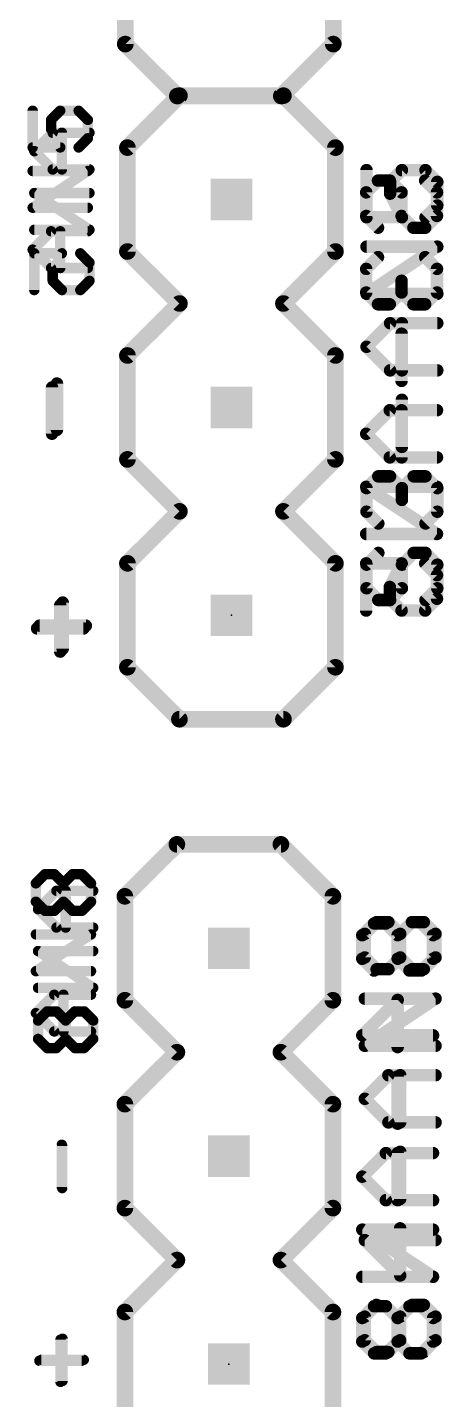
# Model space of a CAD drawing. Extents: x 0 to 100, y 1 to 103.
# Drawn here: x 94.55 to 99.63, y 50.83 to 67.59 of the extents above; entities that cross this region are included whole.
import ezdxf

# ---------------------------------------------------------------- set-up
doc = ezdxf.new("R2010")
doc.units = 0
for name, color, linetype in [('22', 253, 'CONTINUOUS'), ('24', 7, 'CONTINUOUS'), ('26', 253, 'CONTINUOUS'), ('27', 253, 'CONTINUOUS'), ('28', 253, 'CONTINUOUS'), ('52', 253, 'CONTINUOUS')]:
    doc.layers.add(name, color=color, linetype=linetype)

# ---------------------------------------------------------------- blocks, each defined once
blk = doc.blocks.new('RECT')
blk.add_solid([(-0.5, -0.5), (0.5, -0.5), (-0.5, 0.5), (0.5, 0.5)])

msp = doc.modelspace()

# ---------------------------------------------------------------- linework, layer by layer
at = {"layer": '22', "const_width": 0.2032}
for points in [[(95.746, 68.661), (95.746, 67.391)], [(98.286, 67.391), (98.286, 68.661)], [(96.381, 66.756), (95.746, 67.391)], [(98.286, 67.391), (97.651, 66.756)], [(96.407, 66.761), (95.772, 66.126)], [(97.651, 66.756), (96.381, 66.756)], [(97.677, 66.761), (96.407, 66.761)], [(98.312, 66.126), (97.677, 66.761)], [(95.772, 66.126), (95.772, 64.856)], [(98.312, 64.856), (98.312, 66.126)], [(95.772, 64.856), (96.407, 64.221)], [(97.677, 64.221), (98.312, 64.856)], [(96.407, 64.221), (95.772, 63.586)], [(98.312, 63.586), (97.677, 64.221)], [(95.772, 63.586), (95.772, 62.316)], [(98.312, 62.316), (98.312, 63.586)], [(95.772, 62.316), (96.407, 61.681)], [(97.677, 61.681), (98.312, 62.316)], [(96.407, 61.681), (95.772, 61.046)], [(98.312, 61.046), (97.677, 61.681)], [(95.772, 61.046), (95.772, 59.776)], [(98.312, 59.776), (98.312, 61.046)], [(96.407, 59.141), (95.772, 59.776)], [(98.312, 59.776), (97.677, 59.141)], [(97.677, 59.141), (96.407, 59.141)], [(96.376, 57.612), (95.741, 56.977)], [(97.646, 57.612), (96.376, 57.612)], [(98.281, 56.977), (97.646, 57.612)], [(95.741, 56.977), (95.741, 55.707)], [(98.281, 55.707), (98.281, 56.977)], [(95.741, 55.707), (96.376, 55.072)], [(97.646, 55.072), (98.281, 55.707)], [(96.376, 55.072), (95.741, 54.437)], [(98.281, 54.437), (97.646, 55.072)], [(95.741, 54.437), (95.741, 53.167)], [(98.281, 53.167), (98.281, 54.437)], [(95.741, 53.167), (96.376, 52.532)], [(97.646, 52.532), (98.281, 53.167)], [(96.376, 52.532), (95.741, 51.897)], [(98.281, 51.897), (97.646, 52.532)], [(95.741, 51.897), (95.741, 50.627)], [(98.281, 50.627), (98.281, 51.897)]]:
    msp.add_lwpolyline(points, dxfattribs=at)
at = {"layer": '22', "const_width": 0.1016}
for points in [[(95.7819, 67.4269, 1), (95.7101, 67.3551)], [(95.6952, 67.391, 1), (95.7968, 67.391)], [(98.2352, 67.391, 1), (98.3368, 67.391)], [(98.3219, 67.3551, 1), (98.2501, 67.4269)], [(96.381, 66.8068, 1), (96.381, 66.7052)], [(96.3451, 66.7201, 1), (96.4169, 66.7919)], [(96.407, 66.8118, 1), (96.407, 66.7102)], [(96.4429, 66.7251, 1), (96.3711, 66.7969)], [(97.6151, 66.7919, 1), (97.6869, 66.7201)], [(97.7129, 66.7969, 1), (97.6411, 66.7251)], [(97.651, 66.7052, 1), (97.651, 66.8068)], [(97.677, 66.7102, 1), (97.677, 66.8118)], [(95.8228, 66.126, 1), (95.7212, 66.126)], [(95.7361, 66.1619, 1), (95.8079, 66.0901)], [(98.3628, 66.126, 1), (98.2612, 66.126)], [(98.2761, 66.0901, 1), (98.3479, 66.1619)], [(95.8079, 64.8919, 1), (95.7361, 64.8201)], [(95.7212, 64.856, 1), (95.8228, 64.856)], [(98.2612, 64.856, 1), (98.3628, 64.856)], [(98.3479, 64.8201, 1), (98.2761, 64.8919)], [(96.4429, 64.1851, 1), (96.3711, 64.2569)], [(96.3711, 64.1851, 1), (96.4429, 64.2569)], [(97.7129, 64.2569, 1), (97.6411, 64.1851)], [(97.6411, 64.2569, 1), (97.7129, 64.1851)], [(95.8228, 63.586, 1), (95.7212, 63.586)], [(95.7361, 63.6219, 1), (95.8079, 63.5501)], [(98.3628, 63.586, 1), (98.2612, 63.586)], [(98.2761, 63.5501, 1), (98.3479, 63.6219)], [(95.8079, 62.3519, 1), (95.7361, 62.2801)], [(98.3479, 62.2801, 1), (98.2761, 62.3519)], [(95.7212, 62.316, 1), (95.8228, 62.316)], [(98.2612, 62.316, 1), (98.3628, 62.316)], [(96.4429, 61.6451, 1), (96.3711, 61.7169)], [(96.3711, 61.6451, 1), (96.4429, 61.7169)], [(97.7129, 61.7169, 1), (97.6411, 61.6451)], [(97.6411, 61.7169, 1), (97.7129, 61.6451)], [(95.8228, 61.046, 1), (95.7212, 61.046)], [(95.7361, 61.0819, 1), (95.8079, 61.0101)], [(98.3628, 61.046, 1), (98.2612, 61.046)], [(98.2761, 61.0101, 1), (98.3479, 61.0819)], [(95.8079, 59.8119, 1), (95.7361, 59.7401)], [(98.3479, 59.7401, 1), (98.2761, 59.8119)], [(95.7212, 59.776, 1), (95.8228, 59.776)], [(98.2612, 59.776, 1), (98.3628, 59.776)], [(96.407, 59.1918, 1), (96.407, 59.0902)], [(96.3711, 59.1051, 1), (96.4429, 59.1769)], [(97.6411, 59.1769, 1), (97.7129, 59.1051)], [(97.677, 59.0902, 1), (97.677, 59.1918)], [(96.376, 57.6628, 1), (96.376, 57.5612)], [(96.4119, 57.5761, 1), (96.3401, 57.6479)], [(97.6819, 57.6479, 1), (97.6101, 57.5761)], [(97.646, 57.5612, 1), (97.646, 57.6628)], [(95.7918, 56.977, 1), (95.6902, 56.977)], [(95.7051, 57.0129, 1), (95.7769, 56.9411)], [(98.3318, 56.977, 1), (98.2302, 56.977)], [(98.2451, 56.9411, 1), (98.3169, 57.0129)], [(95.7769, 55.7429, 1), (95.7051, 55.6711)], [(95.6902, 55.707, 1), (95.7918, 55.707)], [(98.2302, 55.707, 1), (98.3318, 55.707)], [(98.3169, 55.6711, 1), (98.2451, 55.7429)], [(96.4119, 55.0361, 1), (96.3401, 55.1079)], [(97.6819, 55.1079, 1), (97.6101, 55.0361)], [(96.3401, 55.0361, 1), (96.4119, 55.1079)], [(97.6101, 55.1079, 1), (97.6819, 55.0361)], [(95.7918, 54.437, 1), (95.6902, 54.437)], [(95.7051, 54.4729, 1), (95.7769, 54.4011)], [(98.3318, 54.437, 1), (98.2302, 54.437)], [(98.2451, 54.4011, 1), (98.3169, 54.4729)], [(95.7769, 53.2029, 1), (95.7051, 53.1311)], [(95.6902, 53.167, 1), (95.7918, 53.167)], [(98.2302, 53.167, 1), (98.3318, 53.167)], [(98.3169, 53.1311, 1), (98.2451, 53.2029)], [(96.4119, 52.4961, 1), (96.3401, 52.5679)], [(96.3401, 52.4961, 1), (96.4119, 52.5679)], [(97.6819, 52.5679, 1), (97.6101, 52.4961)], [(97.6101, 52.5679, 1), (97.6819, 52.4961)], [(95.7918, 51.897, 1), (95.6902, 51.897)], [(95.7051, 51.9329, 1), (95.7769, 51.8611)], [(98.3318, 51.897, 1), (98.2302, 51.897)], [(98.2451, 51.8611, 1), (98.3169, 51.9329)]]:
    msp.add_lwpolyline(points, format="xyb", dxfattribs=at)
at = {"layer": '24'}
for p in [(97.042, 60.411), (97.011, 51.262)]:
    msp.add_point(p, dxfattribs=at)
at = {"layer": '26', "const_width": 0.1524}
for points in [[(98.6877, 65.5789), (98.8317, 65.723)], [(98.8317, 65.723), (98.9758, 65.723)], [(98.9758, 65.723), (99.1198, 65.5789)], [(99.552, 65.5789), (99.4079, 65.723)], [(98.6877, 65.2908), (98.6877, 65.5789)], [(99.1198, 65.5789), (99.1198, 65.2908)], [(99.552, 65.2908), (99.552, 65.5789)], [(98.8317, 65.1468), (98.6877, 65.2908)], [(99.1198, 65.2908), (99.2639, 65.1468)], [(99.2639, 65.1468), (99.4079, 65.1468)], [(99.4079, 65.1468), (99.552, 65.2908)], [(98.8317, 64.7875), (98.6877, 64.6434)], [(98.6877, 64.6434), (98.6877, 64.3553)], [(99.552, 64.6434), (99.4079, 64.7875)], [(99.552, 64.3553), (99.552, 64.6434)], [(99.1198, 64.3553), (99.1198, 64.4994)], [(98.6877, 64.3553), (98.8317, 64.2113)], [(98.9758, 64.2113), (99.1198, 64.3553)], [(99.1198, 64.3553), (99.2639, 64.2113)], [(99.4079, 64.2113), (99.552, 64.3553)], [(98.8317, 64.2113), (98.9758, 64.2113)], [(99.2639, 64.2113), (99.4079, 64.2113)], [(99.1198, 63.852), (99.1198, 63.2757)], [(98.9758, 62.9164), (98.6877, 62.6283)], [(99.552, 62.9164), (98.9758, 62.9164)], [(99.1198, 62.9164), (99.1198, 62.3402)], [(98.6877, 62.6283), (98.9758, 62.3402)], [(98.9758, 62.3402), (99.552, 62.3402)], [(99.552, 61.9809), (98.6877, 61.9809)], [(98.6877, 61.9809), (99.552, 61.4047)], [(99.552, 61.4047), (98.6877, 61.4047)], [(98.6877, 60.4692), (98.6877, 61.0454)], [(98.6877, 61.0454), (99.1198, 61.0454)], [(99.1198, 61.0454), (98.9758, 60.7573)], [(99.552, 60.9014), (99.4079, 61.0454)], [(99.552, 60.6132), (99.552, 60.9014)], [(98.9758, 60.7573), (98.9758, 60.6132)], [(98.9758, 60.6132), (99.1198, 60.4692)], [(99.1198, 60.4692), (99.4079, 60.4692)], [(99.4079, 60.4692), (99.552, 60.6132)], [(98.6397, 56.5019), (98.7837, 56.646)], [(98.7837, 56.646), (98.9278, 56.646)], [(98.9278, 56.646), (99.0718, 56.5019)], [(99.504, 56.5019), (99.3599, 56.646)], [(98.6397, 56.2138), (98.6397, 56.5019)], [(99.0718, 56.5019), (99.0718, 56.2138)], [(99.504, 56.2138), (99.504, 56.5019)], [(98.7837, 56.0698), (98.6397, 56.2138)], [(99.0718, 56.2138), (99.2159, 56.0698)], [(99.3599, 56.0698), (99.504, 56.2138)], [(99.2159, 56.0698), (99.3599, 56.0698)], [(98.6397, 55.2783), (99.0718, 55.7105)], [(99.0718, 55.7105), (99.0718, 55.1343)], [(99.504, 55.2783), (98.6397, 55.2783)], [(99.0718, 54.775), (99.0718, 54.1987)], [(98.9278, 53.8394), (98.6397, 53.5513)], [(99.504, 53.8394), (98.9278, 53.8394)], [(99.0718, 53.8394), (99.0718, 53.2632)], [(98.6397, 53.5513), (98.9278, 53.2632)], [(98.9278, 53.2632), (99.504, 53.2632)], [(99.504, 52.9039), (98.6397, 52.9039)], [(98.6397, 52.9039), (99.504, 52.3277)], [(99.504, 52.3277), (98.6397, 52.3277)], [(98.7837, 51.9684), (98.6397, 51.8244)], [(98.9278, 51.9684), (98.7837, 51.9684)], [(99.0718, 51.8244), (98.9278, 51.9684)], [(99.2159, 51.9684), (99.0718, 51.8244)], [(99.3599, 51.9684), (99.2159, 51.9684)], [(99.504, 51.8244), (99.3599, 51.9684)], [(98.6397, 51.8244), (98.6397, 51.5362)], [(99.0718, 51.8244), (99.0718, 51.5362)], [(99.504, 51.5362), (99.504, 51.8244)], [(98.6397, 51.5362), (98.7837, 51.3922)], [(98.9278, 51.3922), (99.0718, 51.5362)], [(99.0718, 51.5362), (99.2159, 51.3922)], [(99.3599, 51.3922), (99.504, 51.5362)], [(98.7837, 51.3922), (98.9278, 51.3922)], [(99.2159, 51.3922), (99.3599, 51.3922)]]:
    msp.add_lwpolyline(points, dxfattribs=at)
at = {"layer": '26', "const_width": 0.0762}
for points in [[(98.8317, 65.7611, 1), (98.8317, 65.6849)], [(98.8587, 65.6961, 1), (98.8048, 65.7499)], [(99.0027, 65.7499, 1), (98.9488, 65.6961)], [(98.9758, 65.6849, 1), (98.9758, 65.7611)], [(99.4349, 65.7499, 1), (99.381, 65.6961)], [(98.6607, 65.6059, 1), (98.7146, 65.552)], [(98.7258, 65.5789, 1), (98.6496, 65.5789)], [(99.1579, 65.5789, 1), (99.0817, 65.5789)], [(99.0929, 65.552, 1), (99.1468, 65.6059)], [(99.5901, 65.5789, 1), (99.5139, 65.5789)], [(99.5251, 65.552, 1), (99.5789, 65.6059)], [(98.7146, 65.3178, 1), (98.6607, 65.2639)], [(98.6496, 65.2908, 1), (98.7258, 65.2908)], [(99.1468, 65.3178, 1), (99.0929, 65.2639)], [(99.0817, 65.2908, 1), (99.1579, 65.2908)], [(99.2639, 65.1849, 1), (99.2639, 65.1087)], [(99.4079, 65.1087, 1), (99.4079, 65.1849)], [(99.5139, 65.2908, 1), (99.5901, 65.2908)], [(99.5789, 65.2639, 1), (99.5251, 65.3178)], [(98.8048, 65.1198, 1), (98.8587, 65.1737)], [(99.2369, 65.1198, 1), (99.2908, 65.1737)], [(99.381, 65.1737, 1), (99.4349, 65.1198)], [(98.7258, 64.6434, 1), (98.6496, 64.6434)], [(98.8587, 64.7605, 1), (98.8048, 64.8144)], [(99.4349, 64.8144, 1), (99.381, 64.7605)], [(99.5901, 64.6434, 1), (99.5139, 64.6434)], [(98.6607, 64.6704, 1), (98.7146, 64.6165)], [(99.1579, 64.4994, 1), (99.0817, 64.4994)], [(99.5251, 64.6165, 1), (99.5789, 64.6704)], [(98.7146, 64.3823, 1), (98.6607, 64.3284)], [(98.6496, 64.3553, 1), (98.7258, 64.3553)], [(99.1468, 64.3823, 1), (99.0929, 64.3284)], [(99.0817, 64.3553, 1), (99.1579, 64.3553)], [(99.1468, 64.3284, 1), (99.0929, 64.3823)], [(99.5139, 64.3553, 1), (99.5901, 64.3553)], [(99.5789, 64.3284, 1), (99.5251, 64.3823)], [(98.8317, 64.2494, 1), (98.8317, 64.1732)], [(98.8048, 64.1843, 1), (98.8587, 64.2382)], [(98.9488, 64.2382, 1), (99.0027, 64.1843)], [(98.9758, 64.1732, 1), (98.9758, 64.2494)], [(99.2639, 64.2494, 1), (99.2639, 64.1732)], [(99.2369, 64.1843, 1), (99.2908, 64.2382)], [(99.381, 64.2382, 1), (99.4349, 64.1843)], [(99.4079, 64.1732, 1), (99.4079, 64.2494)], [(99.1579, 63.852, 1), (99.0817, 63.852)], [(99.0817, 63.2757, 1), (99.1579, 63.2757)], [(98.9758, 62.9545, 1), (98.9758, 62.8783)], [(99.0027, 62.8895, 1), (98.9488, 62.9434)], [(99.1579, 62.9164, 1), (99.0817, 62.9164)], [(99.552, 62.8783, 1), (99.552, 62.9545)], [(98.7146, 62.6553, 1), (98.6607, 62.6014)], [(98.6607, 62.6553, 1), (98.7146, 62.6014)], [(98.9758, 62.3783, 1), (98.9758, 62.3021)], [(98.9488, 62.3133, 1), (99.0027, 62.3672)], [(99.0817, 62.3402, 1), (99.1579, 62.3402)], [(99.552, 62.3021, 1), (99.552, 62.3783)], [(98.7088, 62.0126, 1), (98.6665, 61.9492)], [(98.6877, 62.019, 1), (98.6877, 61.9428)], [(99.552, 61.9428, 1), (99.552, 62.019)], [(98.6877, 61.4428, 1), (98.6877, 61.3666)], [(99.5309, 61.373, 1), (99.5731, 61.4364)], [(99.552, 61.3666, 1), (99.552, 61.4428)], [(98.7258, 61.0454, 1), (98.6496, 61.0454)], [(98.6877, 61.0835, 1), (98.6877, 61.0073)], [(99.1539, 61.0284, 1), (99.0858, 61.0624)], [(99.1198, 61.0073, 1), (99.1198, 61.0835)], [(99.4349, 61.0723, 1), (99.381, 61.0185)], [(99.5901, 60.9014, 1), (99.5139, 60.9014)], [(99.5251, 60.8744, 1), (99.5789, 60.9283)], [(99.0139, 60.7573, 1), (98.9377, 60.7573)], [(98.9417, 60.7743, 1), (99.0099, 60.7403)], [(99.0027, 60.6402, 1), (98.9488, 60.5863)], [(98.9377, 60.6132, 1), (99.0139, 60.6132)], [(99.1198, 60.5073, 1), (99.1198, 60.4311)], [(99.0929, 60.4422, 1), (99.1468, 60.4961)], [(99.381, 60.4961, 1), (99.4349, 60.4422)], [(99.4079, 60.4311, 1), (99.4079, 60.5073)], [(99.5139, 60.6132, 1), (99.5901, 60.6132)], [(99.5789, 60.5863, 1), (99.5251, 60.6402)], [(98.6496, 60.4692, 1), (98.7258, 60.4692)], [(98.7837, 56.6841, 1), (98.7837, 56.6079)], [(98.8107, 56.6191, 1), (98.7568, 56.6729)], [(98.9547, 56.6729, 1), (98.9008, 56.6191)], [(98.9278, 56.6079, 1), (98.9278, 56.6841)], [(99.3869, 56.6729, 1), (99.333, 56.6191)], [(98.6127, 56.5289, 1), (98.6666, 56.475)], [(98.6778, 56.5019, 1), (98.6016, 56.5019)], [(99.1099, 56.5019, 1), (99.0337, 56.5019)], [(99.0449, 56.475, 1), (99.0988, 56.5289)], [(99.5421, 56.5019, 1), (99.4659, 56.5019)], [(99.4771, 56.475, 1), (99.5309, 56.5289)], [(98.6666, 56.2408, 1), (98.6127, 56.1869)], [(98.6016, 56.2138, 1), (98.6778, 56.2138)], [(99.0988, 56.2408, 1), (99.0449, 56.1869)], [(99.0337, 56.2138, 1), (99.1099, 56.2138)], [(99.4659, 56.2138, 1), (99.5421, 56.2138)], [(99.5309, 56.1869, 1), (99.4771, 56.2408)], [(98.7568, 56.0428, 1), (98.8107, 56.0967)], [(99.2159, 56.1079, 1), (99.2159, 56.0317)], [(99.1889, 56.0428, 1), (99.2428, 56.0967)], [(99.333, 56.0967, 1), (99.3869, 56.0428)], [(99.3599, 56.0317, 1), (99.3599, 56.1079)], [(99.1099, 55.7105, 1), (99.0337, 55.7105)], [(99.0988, 55.6835, 1), (99.0449, 55.7374)], [(98.6127, 55.3053, 1), (98.6666, 55.2514)], [(98.6397, 55.3164, 1), (98.6397, 55.2402)], [(99.504, 55.2402, 1), (99.504, 55.3164)], [(99.0337, 55.1343, 1), (99.1099, 55.1343)], [(99.1099, 54.775, 1), (99.0337, 54.775)], [(99.0337, 54.1987, 1), (99.1099, 54.1987)], [(98.9278, 53.8775, 1), (98.9278, 53.8013)], [(98.9547, 53.8125, 1), (98.9008, 53.8664)], [(99.1099, 53.8394, 1), (99.0337, 53.8394)], [(99.504, 53.8013, 1), (99.504, 53.8775)], [(98.6666, 53.5783, 1), (98.6127, 53.5244)], [(98.6127, 53.5783, 1), (98.6666, 53.5244)], [(98.9278, 53.3013, 1), (98.9278, 53.2251)], [(98.9008, 53.2363, 1), (98.9547, 53.2902)], [(99.504, 53.2251, 1), (99.504, 53.3013)], [(99.0337, 53.2632, 1), (99.1099, 53.2632)], [(98.6608, 52.9356, 1), (98.6185, 52.8722)], [(98.6397, 52.942, 1), (98.6397, 52.8658)], [(99.504, 52.8658, 1), (99.504, 52.942)], [(98.6397, 52.3658, 1), (98.6397, 52.2896)], [(99.4829, 52.296, 1), (99.5251, 52.3594)], [(99.504, 52.2896, 1), (99.504, 52.3658)], [(98.7837, 52.0065, 1), (98.7837, 51.9303)], [(98.8107, 51.9415, 1), (98.7568, 51.9953)], [(98.9547, 51.9953, 1), (98.9008, 51.9415)], [(98.9278, 51.9303, 1), (98.9278, 52.0065)], [(99.2159, 52.0065, 1), (99.2159, 51.9303)], [(99.2428, 51.9415, 1), (99.1889, 51.9953)], [(99.3869, 51.9953, 1), (99.333, 51.9415)], [(99.3599, 51.9303, 1), (99.3599, 52.0065)], [(98.6127, 51.8513, 1), (98.6666, 51.7974)], [(98.6778, 51.8244, 1), (98.6016, 51.8244)], [(99.1099, 51.8244, 1), (99.0337, 51.8244)], [(99.0449, 51.8513, 1), (99.0988, 51.7974)], [(99.0449, 51.7974, 1), (99.0988, 51.8513)], [(99.5421, 51.8244, 1), (99.4659, 51.8244)], [(99.4771, 51.7974, 1), (99.5309, 51.8513)], [(98.6666, 51.5632, 1), (98.6127, 51.5093)], [(98.6016, 51.5362, 1), (98.6778, 51.5362)], [(99.0988, 51.5632, 1), (99.0449, 51.5093)], [(99.0337, 51.5362, 1), (99.1099, 51.5362)], [(99.0988, 51.5093, 1), (99.0449, 51.5632)], [(99.4659, 51.5362, 1), (99.5421, 51.5362)], [(99.5309, 51.5093, 1), (99.4771, 51.5632)], [(98.7837, 51.4303, 1), (98.7837, 51.3541)], [(98.7568, 51.3652, 1), (98.8107, 51.4191)], [(98.9008, 51.4191, 1), (98.9547, 51.3652)], [(98.9278, 51.3541, 1), (98.9278, 51.4303)], [(99.2159, 51.4303, 1), (99.2159, 51.3541)], [(99.1889, 51.3652, 1), (99.2428, 51.4191)], [(99.333, 51.4191, 1), (99.3869, 51.3652)], [(99.3599, 51.3541, 1), (99.3599, 51.4303)]]:
    msp.add_lwpolyline(points, format="xyb", dxfattribs=at)
at = {"layer": '27'}
for points, const_width in [([(94.6149, 66.5768), (94.6149, 66.1278)], 0.127), ([(94.8394, 66.4645), (94.9517, 66.5768)], 0.127), ([(94.9517, 66.5768), (95.1762, 66.5768)], 0.127), ([(95.1762, 66.5768), (95.2885, 66.4645)], 0.127), ([(94.8394, 66.3523), (94.8394, 66.4645)], 0.127), ([(94.9517, 66.1278), (94.8394, 66.3523)], 0.127), ([(95.2885, 66.4645), (95.2885, 66.24)], 0.127), ([(95.2885, 66.24), (95.1762, 66.1278)], 0.127), ([(94.6149, 66.1278), (94.9517, 66.1278)], 0.127), ([(94.6149, 65.3911), (95.2885, 65.8402)], 0.127), ([(95.2885, 65.8402), (94.6149, 65.8402)], 0.127), ([(98.6915, 65.851), (98.6915, 65.2748)], 0.1524), ([(98.9796, 65.707), (99.1236, 65.851)], 0.1524), ([(99.1236, 65.851), (99.4117, 65.851)], 0.1524), ([(99.4117, 65.851), (99.5558, 65.707)], 0.1524), ([(98.9796, 65.5629), (98.9796, 65.707)], 0.1524), ([(99.5558, 65.707), (99.5558, 65.4189)], 0.1524), ([(99.1236, 65.2748), (98.9796, 65.5629)], 0.1524), ([(95.2885, 65.3911), (94.6149, 65.3911)], 0.127), ([(99.5558, 65.4189), (99.4117, 65.2748)], 0.1524), ([(98.6915, 65.2748), (99.1236, 65.2748)], 0.1524), ([(94.6149, 64.879), (94.8394, 65.1035)], 0.127), ([(94.8394, 65.1035), (95.2885, 65.1035)], 0.127), ([(94.9517, 64.6545), (94.9517, 65.1035)], 0.127), ([(94.8394, 64.6545), (94.6149, 64.879)], 0.127), ([(98.6915, 64.3393), (99.5558, 64.9155)], 0.1524), ([(99.5558, 64.9155), (98.6915, 64.9155)], 0.1524), ([(95.2885, 64.6545), (94.8394, 64.6545)], 0.127), ([(99.5558, 64.3393), (98.6915, 64.3393)], 0.1524), ([(98.6915, 63.6919), (98.9796, 63.98)], 0.1524), ([(98.9796, 63.98), (99.5558, 63.98)], 0.1524), ([(99.1236, 63.4038), (99.1236, 63.98)], 0.1524), ([(98.9796, 63.4038), (98.6915, 63.6919)], 0.1524), ([(99.5558, 63.4038), (98.9796, 63.4038)], 0.1524), ([(94.9116, 62.6772), (94.9116, 63.2428)], 0.1524), ([(99.1236, 62.4682), (99.1236, 63.0445)], 0.1524), ([(98.6915, 61.9649), (98.8355, 62.1089)], 0.1524), ([(98.6915, 61.6768), (98.6915, 61.9649)], 0.1524), ([(98.8355, 62.1089), (98.9796, 62.1089)], 0.1524), ([(98.9796, 62.1089), (99.1236, 61.9649)], 0.1524), ([(99.1236, 61.9649), (99.2677, 62.1089)], 0.1524), ([(99.1236, 61.9649), (99.1236, 61.8208)], 0.1524), ([(99.2677, 62.1089), (99.4117, 62.1089)], 0.1524), ([(99.4117, 62.1089), (99.5558, 61.9649)], 0.1524), ([(99.5558, 61.9649), (99.5558, 61.6768)], 0.1524), ([(98.8355, 61.5327), (98.6915, 61.6768)], 0.1524), ([(99.5558, 61.6768), (99.4117, 61.5327)], 0.1524), ([(98.8355, 61.1734), (98.6915, 61.0294)], 0.1524), ([(99.1236, 61.0294), (99.2677, 61.1734)], 0.1524), ([(99.2677, 61.1734), (99.4117, 61.1734)], 0.1524), ([(99.4117, 61.1734), (99.5558, 61.0294)], 0.1524), ([(98.6915, 61.0294), (98.6915, 60.7413)], 0.1524), ([(99.1236, 60.7413), (99.1236, 61.0294)], 0.1524), ([(99.5558, 61.0294), (99.5558, 60.7413)], 0.1524), ([(98.6915, 60.7413), (98.8355, 60.5972)], 0.1524), ([(98.9796, 60.5972), (99.1236, 60.7413)], 0.1524), ([(99.5558, 60.7413), (99.4117, 60.5972)], 0.1524), ([(94.9516, 59.9672), (94.9516, 60.5328)], 0.1524), ([(98.8355, 60.5972), (98.9796, 60.5972)], 0.1524), ([(94.6689, 60.25), (95.2344, 60.25)], 0.1524), ([(94.6539, 57.1355), (94.7662, 57.2478)], 0.127), ([(94.6539, 56.911), (94.6539, 57.1355)], 0.127), ([(94.7662, 57.2478), (94.8785, 57.2478)], 0.127), ([(94.8785, 57.2478), (94.9907, 57.1355)], 0.127), ([(94.9907, 57.1355), (95.103, 57.2478)], 0.127), ([(94.9907, 56.911), (94.9907, 57.1355)], 0.127), ([(95.103, 57.2478), (95.2152, 57.2478)], 0.127), ([(95.2152, 57.2478), (95.3275, 57.1355)], 0.127), ([(95.3275, 57.1355), (95.3275, 56.911)], 0.127), ([(94.7662, 56.7988), (94.6539, 56.911)], 0.127), ([(94.8785, 56.7988), (94.7662, 56.7988)], 0.127), ([(94.9907, 56.911), (94.8785, 56.7988)], 0.127), ([(95.103, 56.7988), (94.9907, 56.911)], 0.127), ([(95.2152, 56.7988), (95.103, 56.7988)], 0.127), ([(95.3275, 56.911), (95.2152, 56.7988)], 0.127), ([(98.6705, 56.518), (98.8145, 56.662)], 0.1524), ([(98.8145, 56.662), (98.9586, 56.662)], 0.1524), ([(98.9586, 56.662), (99.1026, 56.518)], 0.1524), ([(99.1026, 56.518), (99.2467, 56.662)], 0.1524), ([(99.2467, 56.662), (99.3907, 56.662)], 0.1524), ([(99.3907, 56.662), (99.5348, 56.518)], 0.1524), ([(94.6539, 56.0621), (95.3275, 56.5112)], 0.127), ([(95.3275, 56.5112), (94.6539, 56.5112)], 0.127), ([(98.6705, 56.2299), (98.6705, 56.518)], 0.1524), ([(99.1026, 56.2299), (99.1026, 56.518)], 0.1524), ([(99.5348, 56.518), (99.5348, 56.2299)], 0.1524), ([(98.8145, 56.0858), (98.6705, 56.2299)], 0.1524), ([(99.1026, 56.2299), (98.9586, 56.0858)], 0.1524), ([(99.2467, 56.0858), (99.1026, 56.2299)], 0.1524), ([(99.5348, 56.2299), (99.3907, 56.0858)], 0.1524), ([(95.3275, 56.0621), (94.6539, 56.0621)], 0.127), ([(98.9586, 56.0858), (98.8145, 56.0858)], 0.1524), ([(99.3907, 56.0858), (99.2467, 56.0858)], 0.1524), ([(94.6539, 55.55), (94.8785, 55.7746)], 0.127), ([(94.8785, 55.7746), (95.3275, 55.7746)], 0.127), ([(94.9907, 55.3255), (94.9907, 55.7746)], 0.127), ([(98.6705, 55.1503), (99.5348, 55.7265)], 0.1524), ([(99.5348, 55.7265), (98.6705, 55.7265)], 0.1524), ([(94.8785, 55.3255), (94.6539, 55.55)], 0.127), ([(95.3275, 55.3255), (94.8785, 55.3255)], 0.127), ([(99.5348, 55.1503), (98.6705, 55.1503)], 0.1524), ([(98.6705, 54.5029), (98.9586, 54.791)], 0.1524), ([(98.9586, 54.791), (99.5348, 54.791)], 0.1524), ([(99.1026, 54.2148), (99.1026, 54.791)], 0.1524), ([(98.9586, 54.2148), (98.6705, 54.5029)], 0.1524), ([(99.5348, 54.2148), (98.9586, 54.2148)], 0.1524), ([(94.9707, 53.4255), (94.9707, 53.9413)], 0.127), ([(99.1026, 53.2792), (99.1026, 53.8555)], 0.1524), ([(99.1026, 52.3437), (99.1026, 52.9199)], 0.1524), ([(99.5348, 52.7759), (98.6705, 52.7759)], 0.1524), ([(98.6705, 52.7759), (99.1026, 52.3437)], 0.1524), ([(98.8145, 51.9844), (98.6705, 51.8404)], 0.1524), ([(99.1026, 51.8404), (99.2467, 51.9844)], 0.1524), ([(99.2467, 51.9844), (99.3907, 51.9844)], 0.1524), ([(99.3907, 51.9844), (99.5348, 51.8404)], 0.1524), ([(98.6705, 51.8404), (98.6705, 51.5523)], 0.1524), ([(99.1026, 51.5523), (99.1026, 51.8404)], 0.1524), ([(99.5348, 51.8404), (99.5348, 51.5523)], 0.1524), ([(94.9807, 51.0555), (94.9807, 51.5713)], 0.127), ([(98.6705, 51.5523), (98.8145, 51.4082)], 0.1524), ([(98.8145, 51.4082), (98.9586, 51.4082)], 0.1524), ([(98.9586, 51.4082), (99.1026, 51.5523)], 0.1524), ([(99.5348, 51.5523), (99.3907, 51.4082)], 0.1524), ([(94.7228, 51.3134), (95.2386, 51.3134)], 0.127)]:
    msp.add_lwpolyline(points, dxfattribs=dict(at, const_width=const_width))
for points, const_width in [([(94.6467, 66.5768, 1), (94.5832, 66.5768)], 0.0635), ([(94.9517, 66.6086, 1), (94.9517, 66.5451)], 0.0635), ([(94.9742, 66.5544, 1), (94.9293, 66.5993)], 0.0635), ([(95.1987, 66.5993, 1), (95.1538, 66.5544)], 0.0635), ([(95.1762, 66.5451, 1), (95.1762, 66.6086)], 0.0635), ([(94.8712, 66.4645, 1), (94.8077, 66.4645)], 0.0635), ([(94.817, 66.487, 1), (94.8619, 66.4421)], 0.0635), ([(94.8678, 66.3665, 1), (94.8111, 66.3381)], 0.0635), ([(95.3203, 66.4645, 1), (95.2567, 66.4645)], 0.0635), ([(95.266, 66.4421, 1), (95.311, 66.487)], 0.0635), ([(94.8077, 66.3523, 1), (94.8712, 66.3523)], 0.0635), ([(95.2567, 66.24, 1), (95.3203, 66.24)], 0.0635), ([(95.311, 66.2176, 1), (95.266, 66.2625)], 0.0635), ([(94.6149, 66.1595, 1), (94.6149, 66.096)], 0.0635), ([(94.5832, 66.1278, 1), (94.6467, 66.1278)], 0.0635), ([(94.9233, 66.1136, 1), (94.9801, 66.142)], 0.0635), ([(94.9517, 66.096, 1), (94.9517, 66.1595)], 0.0635), ([(95.1538, 66.1502, 1), (95.1987, 66.1053)], 0.0635), ([(94.6149, 65.8719, 1), (94.6149, 65.8084)], 0.0635), ([(95.3061, 65.8138, 1), (95.2709, 65.8666)], 0.0635), ([(95.2885, 65.8084, 1), (95.2885, 65.8719)], 0.0635), ([(98.7296, 65.851, 1), (98.6534, 65.851)], 0.0762), ([(99.1236, 65.8891, 1), (99.1236, 65.8129)], 0.0762), ([(99.1506, 65.8241, 1), (99.0967, 65.878)], 0.0762), ([(99.4387, 65.878, 1), (99.3848, 65.8241)], 0.0762), ([(99.4117, 65.8129, 1), (99.4117, 65.8891)], 0.0762), ([(98.9526, 65.7339, 1), (99.0065, 65.68)], 0.0762), ([(99.0177, 65.707, 1), (98.9415, 65.707)], 0.0762), ([(99.5939, 65.707, 1), (99.5177, 65.707)], 0.0762), ([(99.5289, 65.68, 1), (99.5827, 65.7339)], 0.0762), ([(99.0137, 65.5799, 1), (98.9455, 65.5459)], 0.0762), ([(98.9415, 65.5629, 1), (99.0177, 65.5629)], 0.0762), ([(94.6149, 65.4229, 1), (94.6149, 65.3594)], 0.0635), ([(94.5973, 65.4175, 1), (94.6325, 65.3647)], 0.0635), ([(95.2885, 65.3594, 1), (95.2885, 65.4229)], 0.0635), ([(99.5177, 65.4189, 1), (99.5939, 65.4189)], 0.0762), ([(99.5827, 65.3919, 1), (99.5289, 65.4458)], 0.0762), ([(98.6915, 65.3129, 1), (98.6915, 65.2367)], 0.0762), ([(98.6534, 65.2748, 1), (98.7296, 65.2748)], 0.0762), ([(99.0896, 65.2578, 1), (99.1577, 65.2918)], 0.0762), ([(99.1236, 65.2367, 1), (99.1236, 65.3129)], 0.0762), ([(99.3848, 65.3017, 1), (99.4387, 65.2479)], 0.0762), ([(94.8394, 65.1353, 1), (94.8394, 65.0718)], 0.0635), ([(94.8619, 65.0811, 1), (94.817, 65.126)], 0.0635), ([(94.9835, 65.1035, 1), (94.92, 65.1035)], 0.0635), ([(95.2885, 65.0718, 1), (95.2885, 65.1353)], 0.0635), ([(94.6374, 64.9015, 1), (94.5925, 64.8566)], 0.0635), ([(94.5925, 64.9015, 1), (94.6374, 64.8566)], 0.0635), ([(98.6915, 64.9536, 1), (98.6915, 64.8774)], 0.0762), ([(99.5769, 64.8838, 1), (99.5347, 64.9472)], 0.0762), ([(99.5558, 64.8774, 1), (99.5558, 64.9536)], 0.0762), ([(94.8394, 64.6863, 1), (94.8394, 64.6227)], 0.0635), ([(94.817, 64.632, 1), (94.8619, 64.677)], 0.0635), ([(94.92, 64.6545, 1), (94.9835, 64.6545)], 0.0635), ([(95.2885, 64.6227, 1), (95.2885, 64.6863)], 0.0635), ([(98.6703, 64.371, 1), (98.7126, 64.3076)], 0.0762), ([(98.6915, 64.3774, 1), (98.6915, 64.3012)], 0.0762), ([(99.5558, 64.3012, 1), (99.5558, 64.3774)], 0.0762), ([(98.9796, 64.0181, 1), (98.9796, 63.9419)], 0.0762), ([(99.0065, 63.953, 1), (98.9526, 64.0069)], 0.0762), ([(99.1617, 63.98, 1), (99.0855, 63.98)], 0.0762), ([(99.5558, 63.9419, 1), (99.5558, 64.0181)], 0.0762), ([(98.7184, 63.7188, 1), (98.6645, 63.6649)], 0.0762), ([(98.6645, 63.7188, 1), (98.7184, 63.6649)], 0.0762), ([(98.9796, 63.4419, 1), (98.9796, 63.3657)], 0.0762), ([(98.9526, 63.3768, 1), (99.0065, 63.4307)], 0.0762), ([(99.0855, 63.4038, 1), (99.1617, 63.4038)], 0.0762), ([(99.5558, 63.3657, 1), (99.5558, 63.4419)], 0.0762), ([(94.9497, 63.2428, 1), (94.8735, 63.2428)], 0.0762), ([(99.1617, 63.0445, 1), (99.0855, 63.0445)], 0.0762), ([(94.8735, 62.6772, 1), (94.9497, 62.6772)], 0.0762), ([(99.0855, 62.4682, 1), (99.1617, 62.4682)], 0.0762), ([(98.7296, 61.9649, 1), (98.6534, 61.9649)], 0.0762), ([(98.8355, 62.147, 1), (98.8355, 62.0708)], 0.0762), ([(98.8625, 62.082, 1), (98.8086, 62.1359)], 0.0762), ([(99.0065, 62.1359, 1), (98.9526, 62.082)], 0.0762), ([(98.9796, 62.0708, 1), (98.9796, 62.147)], 0.0762), ([(99.1617, 61.9649, 1), (99.0855, 61.9649)], 0.0762), ([(99.2677, 62.147, 1), (99.2677, 62.0708)], 0.0762), ([(99.2946, 62.082, 1), (99.2407, 62.1359)], 0.0762), ([(99.4387, 62.1359, 1), (99.3848, 62.082)], 0.0762), ([(99.4117, 62.0708, 1), (99.4117, 62.147)], 0.0762), ([(99.5939, 61.9649, 1), (99.5177, 61.9649)], 0.0762), ([(98.6645, 61.9918, 1), (98.7184, 61.9379)], 0.0762), ([(99.0967, 61.9918, 1), (99.1506, 61.9379)], 0.0762), ([(99.0967, 61.9379, 1), (99.1506, 61.9918)], 0.0762), ([(99.5289, 61.9379, 1), (99.5827, 61.9918)], 0.0762), ([(98.7184, 61.7037, 1), (98.6645, 61.6498)], 0.0762), ([(98.6534, 61.6768, 1), (98.7296, 61.6768)], 0.0762), ([(99.0855, 61.8208, 1), (99.1617, 61.8208)], 0.0762), ([(99.5177, 61.6768, 1), (99.5939, 61.6768)], 0.0762), ([(99.5827, 61.6498, 1), (99.5289, 61.7037)], 0.0762), ([(98.8086, 61.5058, 1), (98.8625, 61.5597)], 0.0762), ([(99.3848, 61.5597, 1), (99.4387, 61.5058)], 0.0762), ([(98.8625, 61.1465, 1), (98.8086, 61.2004)], 0.0762), ([(99.2677, 61.2115, 1), (99.2677, 61.1353)], 0.0762), ([(99.2946, 61.1465, 1), (99.2407, 61.2004)], 0.0762), ([(99.4387, 61.2004, 1), (99.3848, 61.1465)], 0.0762), ([(99.4117, 61.1353, 1), (99.4117, 61.2115)], 0.0762), ([(98.6645, 61.0563, 1), (98.7184, 61.0024)], 0.0762), ([(98.7296, 61.0294, 1), (98.6534, 61.0294)], 0.0762), ([(99.1617, 61.0294, 1), (99.0855, 61.0294)], 0.0762), ([(99.0967, 61.0563, 1), (99.1506, 61.0024)], 0.0762), ([(99.5939, 61.0294, 1), (99.5177, 61.0294)], 0.0762), ([(99.5289, 61.0024, 1), (99.5827, 61.0563)], 0.0762), ([(98.7184, 60.7682, 1), (98.6645, 60.7143)], 0.0762), ([(98.6534, 60.7413, 1), (98.7296, 60.7413)], 0.0762), ([(99.0855, 60.7413, 1), (99.1617, 60.7413)], 0.0762), ([(99.1506, 60.7143, 1), (99.0967, 60.7682)], 0.0762), ([(99.5177, 60.7413, 1), (99.5939, 60.7413)], 0.0762), ([(99.5827, 60.7143, 1), (99.5289, 60.7682)], 0.0762), ([(94.9897, 60.5328, 1), (94.9135, 60.5328)], 0.0762), ([(98.8355, 60.6353, 1), (98.8355, 60.5591)], 0.0762), ([(98.8086, 60.5703, 1), (98.8625, 60.6241)], 0.0762), ([(98.9526, 60.6241, 1), (99.0065, 60.5703)], 0.0762), ([(98.9796, 60.5591, 1), (98.9796, 60.6353)], 0.0762), ([(99.3848, 60.6241, 1), (99.4387, 60.5703)], 0.0762), ([(94.6689, 60.2881, 1), (94.6689, 60.2119)], 0.0762), ([(95.2344, 60.2119, 1), (95.2344, 60.2881)], 0.0762), ([(94.9135, 59.9672, 1), (94.9897, 59.9672)], 0.0762), ([(94.6857, 57.1355, 1), (94.6222, 57.1355)], 0.0635), ([(94.6315, 57.158, 1), (94.6764, 57.1131)], 0.0635), ([(94.7662, 57.2796, 1), (94.7662, 57.2161)], 0.0635), ([(94.7886, 57.2254, 1), (94.7437, 57.2703)], 0.0635), ([(94.9009, 57.2703, 1), (94.856, 57.2254)], 0.0635), ([(94.8785, 57.2161, 1), (94.8785, 57.2796)], 0.0635), ([(95.0225, 57.1355, 1), (94.959, 57.1355)], 0.0635), ([(94.9683, 57.158, 1), (95.0132, 57.1131)], 0.0635), ([(94.9683, 57.1131, 1), (95.0132, 57.158)], 0.0635), ([(95.103, 57.2796, 1), (95.103, 57.2161)], 0.0635), ([(95.1254, 57.2254, 1), (95.0805, 57.2703)], 0.0635), ([(95.2377, 57.2703, 1), (95.1928, 57.2254)], 0.0635), ([(95.2152, 57.2161, 1), (95.2152, 57.2796)], 0.0635), ([(95.3593, 57.1355, 1), (95.2957, 57.1355)], 0.0635), ([(95.305, 57.1131, 1), (95.35, 57.158)], 0.0635), ([(94.6764, 56.9335, 1), (94.6315, 56.8886)], 0.0635), ([(94.6222, 56.911, 1), (94.6857, 56.911)], 0.0635), ([(94.7662, 56.8305, 1), (94.7662, 56.767)], 0.0635), ([(94.7437, 56.7763, 1), (94.7886, 56.8212)], 0.0635), ([(94.856, 56.8212, 1), (94.9009, 56.7763)], 0.0635), ([(94.8785, 56.767, 1), (94.8785, 56.8305)], 0.0635), ([(95.0132, 56.9335, 1), (94.9683, 56.8886)], 0.0635), ([(94.959, 56.911, 1), (95.0225, 56.911)], 0.0635), ([(95.0132, 56.8886, 1), (94.9683, 56.9335)], 0.0635), ([(95.103, 56.8305, 1), (95.103, 56.767)], 0.0635), ([(95.0805, 56.7763, 1), (95.1254, 56.8212)], 0.0635), ([(95.1928, 56.8212, 1), (95.2377, 56.7763)], 0.0635), ([(95.2152, 56.767, 1), (95.2152, 56.8305)], 0.0635), ([(95.2957, 56.911, 1), (95.3593, 56.911)], 0.0635), ([(95.35, 56.8886, 1), (95.305, 56.9335)], 0.0635), ([(98.8145, 56.7001, 1), (98.8145, 56.6239)], 0.0762), ([(98.8415, 56.6351, 1), (98.7876, 56.689)], 0.0762), ([(98.9855, 56.689, 1), (98.9316, 56.6351)], 0.0762), ([(98.9586, 56.6239, 1), (98.9586, 56.7001)], 0.0762), ([(99.2467, 56.7001, 1), (99.2467, 56.6239)], 0.0762), ([(99.2736, 56.6351, 1), (99.2197, 56.689)], 0.0762), ([(99.4177, 56.689, 1), (99.3638, 56.6351)], 0.0762), ([(99.3907, 56.6239, 1), (99.3907, 56.7001)], 0.0762), ([(94.6539, 56.5429, 1), (94.6539, 56.4794)], 0.0635), ([(95.3451, 56.4848, 1), (95.3099, 56.5376)], 0.0635), ([(95.3275, 56.4794, 1), (95.3275, 56.5429)], 0.0635), ([(98.6435, 56.5449, 1), (98.6974, 56.491)], 0.0762), ([(98.7086, 56.518, 1), (98.6324, 56.518)], 0.0762), ([(99.1407, 56.518, 1), (99.0645, 56.518)], 0.0762), ([(99.0757, 56.5449, 1), (99.1296, 56.491)], 0.0762), ([(99.0757, 56.491, 1), (99.1296, 56.5449)], 0.0762), ([(99.5729, 56.518, 1), (99.4967, 56.518)], 0.0762), ([(99.5079, 56.491, 1), (99.5617, 56.5449)], 0.0762), ([(98.6974, 56.2568, 1), (98.6435, 56.2029)], 0.0762), ([(98.6324, 56.2299, 1), (98.7086, 56.2299)], 0.0762), ([(99.1296, 56.2568, 1), (99.0757, 56.2029)], 0.0762), ([(99.0645, 56.2299, 1), (99.1407, 56.2299)], 0.0762), ([(99.1296, 56.2029, 1), (99.0757, 56.2568)], 0.0762), ([(99.4967, 56.2299, 1), (99.5729, 56.2299)], 0.0762), ([(99.5617, 56.2029, 1), (99.5079, 56.2568)], 0.0762), ([(94.6539, 56.0939, 1), (94.6539, 56.0304)], 0.0635), ([(94.6363, 56.0885, 1), (94.6715, 56.0357)], 0.0635), ([(95.3275, 56.0304, 1), (95.3275, 56.0939)], 0.0635), ([(98.8145, 56.1239, 1), (98.8145, 56.0477)], 0.0762), ([(98.7876, 56.0589, 1), (98.8415, 56.1127)], 0.0762), ([(98.9316, 56.1127, 1), (98.9855, 56.0589)], 0.0762), ([(98.9586, 56.0477, 1), (98.9586, 56.1239)], 0.0762), ([(99.2467, 56.1239, 1), (99.2467, 56.0477)], 0.0762), ([(99.2197, 56.0589, 1), (99.2736, 56.1127)], 0.0762), ([(99.3638, 56.1127, 1), (99.4177, 56.0589)], 0.0762), ([(99.3907, 56.0477, 1), (99.3907, 56.1239)], 0.0762), ([(94.8785, 55.8063, 1), (94.8785, 55.7428)], 0.0635), ([(94.9009, 55.7521, 1), (94.856, 55.797)], 0.0635), ([(95.0225, 55.7746, 1), (94.959, 55.7746)], 0.0635), ([(95.3275, 55.7428, 1), (95.3275, 55.8063)], 0.0635), ([(98.6705, 55.7646, 1), (98.6705, 55.6884)], 0.0762), ([(99.5559, 55.6948, 1), (99.5137, 55.7582)], 0.0762), ([(99.5348, 55.6884, 1), (99.5348, 55.7646)], 0.0762), ([(94.6764, 55.5725, 1), (94.6315, 55.5276)], 0.0635), ([(94.6315, 55.5725, 1), (94.6764, 55.5276)], 0.0635), ([(94.8785, 55.3573, 1), (94.8785, 55.2938)], 0.0635), ([(94.856, 55.303, 1), (94.9009, 55.348)], 0.0635), ([(94.959, 55.3255, 1), (95.0225, 55.3255)], 0.0635), ([(95.3275, 55.2938, 1), (95.3275, 55.3573)], 0.0635), ([(98.6493, 55.182, 1), (98.6916, 55.1186)], 0.0762), ([(98.6705, 55.1884, 1), (98.6705, 55.1122)], 0.0762), ([(99.5348, 55.1122, 1), (99.5348, 55.1884)], 0.0762), ([(98.9586, 54.8291, 1), (98.9586, 54.7529)], 0.0762), ([(98.9855, 54.764, 1), (98.9316, 54.8179)], 0.0762), ([(99.1407, 54.791, 1), (99.0645, 54.791)], 0.0762), ([(99.5348, 54.7529, 1), (99.5348, 54.8291)], 0.0762), ([(98.6974, 54.5298, 1), (98.6435, 54.4759)], 0.0762), ([(98.6435, 54.5298, 1), (98.6974, 54.4759)], 0.0762), ([(98.9586, 54.2529, 1), (98.9586, 54.1767)], 0.0762), ([(98.9316, 54.1878, 1), (98.9855, 54.2417)], 0.0762), ([(99.0645, 54.2148, 1), (99.1407, 54.2148)], 0.0762), ([(99.5348, 54.1767, 1), (99.5348, 54.2529)], 0.0762), ([(95.0024, 53.9413, 1), (94.9389, 53.9413)], 0.0635), ([(99.1407, 53.8555, 1), (99.0645, 53.8555)], 0.0762), ([(94.9389, 53.4255, 1), (95.0024, 53.4255)], 0.0635), ([(99.0645, 53.2792, 1), (99.1407, 53.2792)], 0.0762), ([(99.1407, 52.9199, 1), (99.0645, 52.9199)], 0.0762), ([(98.6974, 52.8028, 1), (98.6435, 52.7489)], 0.0762), ([(98.6705, 52.814, 1), (98.6705, 52.7378)], 0.0762), ([(99.5348, 52.7378, 1), (99.5348, 52.814)], 0.0762), ([(99.0645, 52.3437, 1), (99.1407, 52.3437)], 0.0762), ([(99.0757, 52.3168, 1), (99.1296, 52.3707)], 0.0762), ([(98.8415, 51.9575, 1), (98.7876, 52.0114)], 0.0762), ([(99.2467, 52.0225, 1), (99.2467, 51.9463)], 0.0762), ([(99.2736, 51.9575, 1), (99.2197, 52.0114)], 0.0762), ([(99.4177, 52.0114, 1), (99.3638, 51.9575)], 0.0762), ([(99.3907, 51.9463, 1), (99.3907, 52.0225)], 0.0762), ([(98.6435, 51.8673, 1), (98.6974, 51.8134)], 0.0762), ([(98.7086, 51.8404, 1), (98.6324, 51.8404)], 0.0762), ([(99.1407, 51.8404, 1), (99.0645, 51.8404)], 0.0762), ([(99.0757, 51.8673, 1), (99.1296, 51.8134)], 0.0762), ([(99.5729, 51.8404, 1), (99.4967, 51.8404)], 0.0762), ([(99.5079, 51.8134, 1), (99.5617, 51.8673)], 0.0762), ([(95.0124, 51.5713, 1), (94.9489, 51.5713)], 0.0635), ([(98.6974, 51.5792, 1), (98.6435, 51.5253)], 0.0762), ([(98.6324, 51.5523, 1), (98.7086, 51.5523)], 0.0762), ([(98.8145, 51.4463, 1), (98.8145, 51.3701)], 0.0762), ([(98.9586, 51.3701, 1), (98.9586, 51.4463)], 0.0762), ([(99.0645, 51.5523, 1), (99.1407, 51.5523)], 0.0762), ([(99.1296, 51.5253, 1), (99.0757, 51.5792)], 0.0762), ([(99.4967, 51.5523, 1), (99.5729, 51.5523)], 0.0762), ([(99.5617, 51.5253, 1), (99.5079, 51.5792)], 0.0762), ([(94.7228, 51.3451, 1), (94.7228, 51.2816)], 0.0635), ([(95.2386, 51.2816, 1), (95.2386, 51.3451)], 0.0635), ([(98.7876, 51.3813, 1), (98.8415, 51.4351)], 0.0762), ([(98.9316, 51.4351, 1), (98.9855, 51.3813)], 0.0762), ([(99.3638, 51.4351, 1), (99.4177, 51.3813)], 0.0762), ([(94.9489, 51.0555, 1), (95.0124, 51.0555)], 0.0635)]:
    msp.add_lwpolyline(points, format="xyb", dxfattribs=dict(at, const_width=const_width))
at = {"layer": '28'}
for points, const_width in [([(94.8595, 66.3075), (94.6349, 66.083)], 0.127), ([(95.3085, 66.3075), (94.8595, 66.3075)], 0.127), ([(94.9717, 66.3075), (94.9717, 65.8585)], 0.127), ([(94.6349, 66.083), (94.8595, 65.8585)], 0.127), ([(94.8595, 65.8585), (95.3085, 65.8585)], 0.127), ([(95.3085, 65.5709), (94.6349, 65.5709)], 0.127), ([(94.6349, 65.5709), (95.3085, 65.1218)], 0.127), ([(95.3085, 65.1218), (94.6349, 65.1218)], 0.127), ([(94.6349, 64.3852), (94.6349, 64.8342)], 0.127), ([(94.6349, 64.8342), (94.9717, 64.8342)], 0.127), ([(94.9717, 64.8342), (94.8595, 64.6097)], 0.127), ([(95.3085, 64.722), (95.1962, 64.8342)], 0.127), ([(95.3085, 64.4975), (95.3085, 64.722)], 0.127), ([(94.8595, 64.6097), (94.8595, 64.4975)], 0.127), ([(94.8595, 64.4975), (94.9717, 64.3852)], 0.127), ([(95.1962, 64.3852), (95.3085, 64.4975)], 0.127), ([(94.9717, 64.3852), (95.1962, 64.3852)], 0.127), ([(94.8516, 63.1948), (94.8516, 62.6293)], 0.1524), ([(94.9816, 60.5668), (94.9816, 60.0013)], 0.1524), ([(94.6989, 60.284), (95.2644, 60.284)], 0.1524), ([(94.9055, 57.0445), (94.6809, 56.82)], 0.127), ([(95.3545, 57.0445), (94.9055, 57.0445)], 0.127), ([(95.0177, 57.0445), (95.0177, 56.5954)], 0.127), ([(94.6809, 56.82), (94.9055, 56.5954)], 0.127), ([(94.9055, 56.5954), (95.3545, 56.5954)], 0.127), ([(95.3545, 56.3079), (94.6809, 56.3079)], 0.127), ([(94.6809, 56.3079), (95.3545, 55.8588)], 0.127), ([(95.3545, 55.8588), (94.6809, 55.8588)], 0.127), ([(94.7932, 55.5712), (94.6809, 55.459)], 0.127), ([(94.6809, 55.459), (94.6809, 55.2345)], 0.127), ([(94.9055, 55.5712), (94.7932, 55.5712)], 0.127), ([(95.0177, 55.459), (94.9055, 55.5712)], 0.127), ([(95.13, 55.5712), (95.0177, 55.459)], 0.127), ([(95.0177, 55.459), (95.0177, 55.2345)], 0.127), ([(95.2422, 55.5712), (95.13, 55.5712)], 0.127), ([(95.3545, 55.459), (95.2422, 55.5712)], 0.127), ([(95.3545, 55.2345), (95.3545, 55.459)], 0.127), ([(94.6809, 55.2345), (94.7932, 55.1222)], 0.127), ([(94.7932, 55.1222), (94.9055, 55.1222)], 0.127), ([(94.9055, 55.1222), (95.0177, 55.2345)], 0.127), ([(95.0177, 55.2345), (95.13, 55.1222)], 0.127), ([(95.13, 55.1222), (95.2422, 55.1222)], 0.127), ([(95.2422, 55.1222), (95.3545, 55.2345)], 0.127), ([(94.9757, 53.9275), (94.9757, 53.4117)], 0.127), ([(94.9547, 51.5595), (94.9547, 51.0437)], 0.127), ([(94.6968, 51.3016), (95.2126, 51.3016)], 0.127)]:
    msp.add_lwpolyline(points, dxfattribs=dict(at, const_width=const_width))
for points, const_width in [([(94.8595, 66.3393, 1), (94.8595, 66.2758)], 0.0635), ([(94.8819, 66.285, 1), (94.837, 66.33)], 0.0635), ([(95.0035, 66.3075, 1), (94.94, 66.3075)], 0.0635), ([(95.3085, 66.2758, 1), (95.3085, 66.3393)], 0.0635), ([(94.6574, 66.1054, 1), (94.6125, 66.0605)], 0.0635), ([(94.6125, 66.1054, 1), (94.6574, 66.0605)], 0.0635), ([(94.8595, 65.8902, 1), (94.8595, 65.8267)], 0.0635), ([(94.837, 65.836, 1), (94.8819, 65.8809)], 0.0635), ([(95.3085, 65.8267, 1), (95.3085, 65.8902)], 0.0635), ([(94.94, 65.8585, 1), (95.0035, 65.8585)], 0.0635), ([(94.6525, 65.5973, 1), (94.6173, 65.5445)], 0.0635), ([(94.6349, 65.6026, 1), (94.6349, 65.5391)], 0.0635), ([(95.3085, 65.5391, 1), (95.3085, 65.6026)], 0.0635), ([(94.6349, 65.1536, 1), (94.6349, 65.0901)], 0.0635), ([(95.2909, 65.0954, 1), (95.3261, 65.1482)], 0.0635), ([(95.3085, 65.0901, 1), (95.3085, 65.1536)], 0.0635), ([(94.6349, 64.866, 1), (94.6349, 64.8025)], 0.0635), ([(94.6667, 64.8342, 1), (94.6032, 64.8342)], 0.0635), ([(95.0001, 64.82, 1), (94.9433, 64.8484)], 0.0635), ([(94.9717, 64.8025, 1), (94.9717, 64.866)], 0.0635), ([(95.2187, 64.8567, 1), (95.1738, 64.8118)], 0.0635), ([(95.3403, 64.722, 1), (95.2768, 64.722)], 0.0635), ([(95.286, 64.6995, 1), (95.331, 64.7444)], 0.0635), ([(94.8912, 64.6097, 1), (94.8277, 64.6097)], 0.0635), ([(94.8311, 64.6239, 1), (94.8878, 64.5955)], 0.0635), ([(94.8819, 64.5199, 1), (94.837, 64.475)], 0.0635), ([(95.331, 64.475, 1), (95.286, 64.5199)], 0.0635), ([(94.6032, 64.3852, 1), (94.6667, 64.3852)], 0.0635), ([(94.8277, 64.4975, 1), (94.8912, 64.4975)], 0.0635), ([(94.9717, 64.4169, 1), (94.9717, 64.3534)], 0.0635), ([(94.9493, 64.3627, 1), (94.9942, 64.4076)], 0.0635), ([(95.1738, 64.4076, 1), (95.2187, 64.3627)], 0.0635), ([(95.1962, 64.3534, 1), (95.1962, 64.4169)], 0.0635), ([(95.2768, 64.4975, 1), (95.3403, 64.4975)], 0.0635), ([(94.8897, 63.1948, 1), (94.8135, 63.1948)], 0.0762), ([(94.8135, 62.6293, 1), (94.8897, 62.6293)], 0.0762), ([(95.0197, 60.5668, 1), (94.9435, 60.5668)], 0.0762), ([(94.6989, 60.3221, 1), (94.6989, 60.2459)], 0.0762), ([(95.2644, 60.2459, 1), (95.2644, 60.3221)], 0.0762), ([(94.9435, 60.0013, 1), (95.0197, 60.0013)], 0.0762), ([(94.9055, 57.0763, 1), (94.9055, 57.0127)], 0.0635), ([(94.9279, 57.022, 1), (94.883, 57.067)], 0.0635), ([(95.0495, 57.0445, 1), (94.986, 57.0445)], 0.0635), ([(95.3545, 57.0127, 1), (95.3545, 57.0763)], 0.0635), ([(94.7034, 56.8424, 1), (94.6585, 56.7975)], 0.0635), ([(94.6585, 56.8424, 1), (94.7034, 56.7975)], 0.0635), ([(94.9055, 56.6272, 1), (94.9055, 56.5637)], 0.0635), ([(94.883, 56.573, 1), (94.9279, 56.6179)], 0.0635), ([(94.986, 56.5954, 1), (95.0495, 56.5954)], 0.0635), ([(95.3545, 56.5637, 1), (95.3545, 56.6272)], 0.0635), ([(94.6809, 56.3396, 1), (94.6809, 56.2761)], 0.0635), ([(94.6985, 56.3343, 1), (94.6633, 56.2815)], 0.0635), ([(95.3545, 56.2761, 1), (95.3545, 56.3396)], 0.0635), ([(94.6809, 55.8906, 1), (94.6809, 55.8271)], 0.0635), ([(95.3369, 55.8324, 1), (95.3721, 55.8852)], 0.0635), ([(95.3545, 55.8271, 1), (95.3545, 55.8906)], 0.0635), ([(94.7127, 55.459, 1), (94.6492, 55.459)], 0.0635), ([(94.6585, 55.4814, 1), (94.7034, 55.4365)], 0.0635), ([(94.7932, 55.603, 1), (94.7932, 55.5395)], 0.0635), ([(94.8156, 55.5488, 1), (94.7707, 55.5937)], 0.0635), ([(94.9279, 55.5937, 1), (94.883, 55.5488)], 0.0635), ([(94.9055, 55.5395, 1), (94.9055, 55.603)], 0.0635), ([(95.0495, 55.459, 1), (94.986, 55.459)], 0.0635), ([(94.9953, 55.4814, 1), (95.0402, 55.4365)], 0.0635), ([(94.9953, 55.4365, 1), (95.0402, 55.4814)], 0.0635), ([(95.13, 55.603, 1), (95.13, 55.5395)], 0.0635), ([(95.1524, 55.5488, 1), (95.1075, 55.5937)], 0.0635), ([(95.2647, 55.5937, 1), (95.2198, 55.5488)], 0.0635), ([(95.2422, 55.5395, 1), (95.2422, 55.603)], 0.0635), ([(95.3863, 55.459, 1), (95.3227, 55.459)], 0.0635), ([(95.332, 55.4365, 1), (95.377, 55.4814)], 0.0635), ([(94.6492, 55.2345, 1), (94.7127, 55.2345)], 0.0635), ([(94.7034, 55.2569, 1), (94.6585, 55.212)], 0.0635), ([(94.7932, 55.1539, 1), (94.7932, 55.0904)], 0.0635), ([(94.7707, 55.0997, 1), (94.8156, 55.1446)], 0.0635), ([(94.883, 55.1446, 1), (94.9279, 55.0997)], 0.0635), ([(94.9055, 55.0904, 1), (94.9055, 55.1539)], 0.0635), ([(95.0402, 55.2569, 1), (94.9953, 55.212)], 0.0635), ([(94.986, 55.2345, 1), (95.0495, 55.2345)], 0.0635), ([(95.0402, 55.212, 1), (94.9953, 55.2569)], 0.0635), ([(95.13, 55.1539, 1), (95.13, 55.0904)], 0.0635), ([(95.1075, 55.0997, 1), (95.1524, 55.1446)], 0.0635), ([(95.2198, 55.1446, 1), (95.2647, 55.0997)], 0.0635), ([(95.2422, 55.0904, 1), (95.2422, 55.1539)], 0.0635), ([(95.3227, 55.2345, 1), (95.3863, 55.2345)], 0.0635), ([(95.377, 55.212, 1), (95.332, 55.2569)], 0.0635), ([(95.0074, 53.9275, 1), (94.9439, 53.9275)], 0.0635), ([(94.9439, 53.4117, 1), (95.0074, 53.4117)], 0.0635), ([(94.9864, 51.5595, 1), (94.9229, 51.5595)], 0.0635), ([(94.6968, 51.3334, 1), (94.6968, 51.2699)], 0.0635), ([(95.2126, 51.2699, 1), (95.2126, 51.3334)], 0.0635), ([(94.9229, 51.0437, 1), (94.9864, 51.0437)], 0.0635)]:
    msp.add_lwpolyline(points, format="xyb", dxfattribs=dict(at, const_width=const_width))

# ---------------------------------------------------------------- block references
at = {"layer": '52', "xscale": 0.508, "yscale": 0.508, "rotation": 90}
for p in [(97.042, 65.491), (97.042, 62.951), (97.042, 60.411), (97.011, 56.342), (97.011, 53.802), (97.011, 51.262)]:
    msp.add_blockref('RECT', p, dxfattribs=at)

doc.saveas('drawing.dxf')
